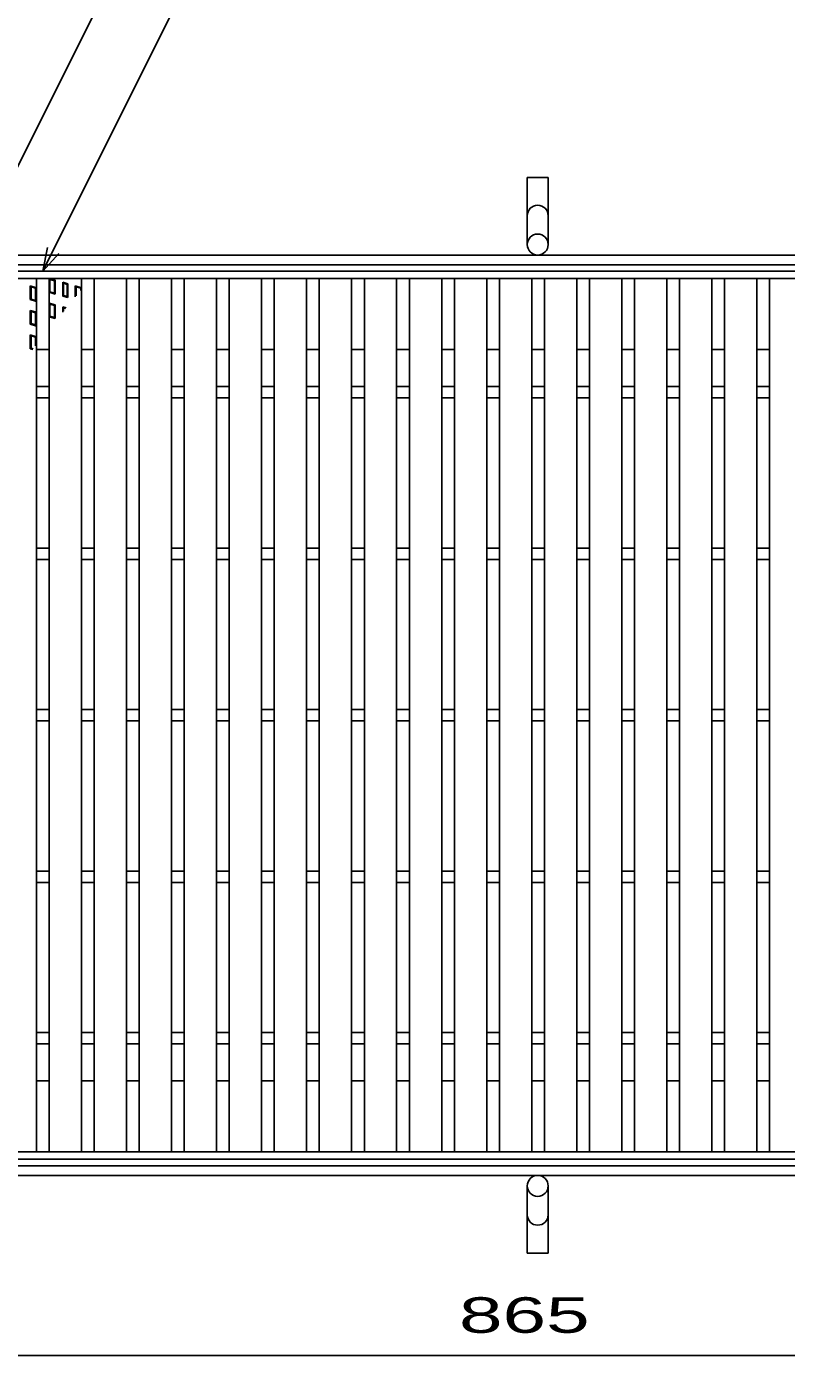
# Model space of a CAD drawing. Units: millimetres, scale not verified. Extents: x -1820 to 1731, y -1282 to 1054.
# Drawn here: x -1167 to -696, y -243 to 580 of the extents above; entities that cross this region are included whole.
import ezdxf
from ezdxf.enums import TextEntityAlignment as Align

# ---------------------------------------------------------------- set-up
doc = ezdxf.new("R2010")
doc.units = ezdxf.units.MM
doc.header["$LTSCALE"] = 10
for name, color, linetype, lineweight in [('16', 3, 'Continuous', 25), ('17', 3, 'Continuous', 25), ('19', 6, 'Continuous', 25), ('22', 2, 'Continuous', 25)]:
    doc.layers.add(name, color=color, linetype=linetype, lineweight=lineweight)
doc.styles.add('ベクトル', font='')
doc.styles.get('ベクトル').set_extended_font_data('ベクトル')

msp = doc.modelspace()

# ---------------------------------------------------------------- linework, layer by layer
at = {"layer": '16'}
for p, q in [((-1348, 428.5), (-352, 428.5)), ((-1348, 424), (-352, 424)), ((-1180.6, 424), (-1160.6, 424)), ((-1160.6, -117), (-1160.6, 424)), ((-1152.7, -117), (-1152.7, 424)), ((-1152.7, 424), (-1132.7, 424)), ((-1132.7, -117), (-1132.7, 424)), ((-1124.8, -117), (-1124.8, 424)), ((-1124.8, 424), (-1104.8, 424)), ((-1104.8, -117), (-1104.8, 424)), ((-1096.9, -117), (-1096.9, 424)), ((-1096.9, 424), (-1076.9, 424)), ((-1076.9, -117), (-1076.9, 424)), ((-1069, -117), (-1069, 424)), ((-1069, 424), (-1049, 424)), ((-1049, -117), (-1049, 424)), ((-1041.1, -117), (-1041.1, 424)), ((-1041.1, 424), (-1021.1, 424)), ((-1021.1, -117), (-1021.1, 424)), ((-1013.2, -117), (-1013.2, 424)), ((-1013.2, 424), (-993.2, 424)), ((-993.2, -117), (-993.2, 424)), ((-985.3, -117), (-985.3, 424)), ((-985.3, 424), (-965.3, 424)), ((-965.3, -117), (-965.3, 424)), ((-957.4, -117), (-957.4, 424)), ((-957.4, 424), (-937.4, 424)), ((-937.4, -117), (-937.4, 424)), ((-929.5, -117), (-929.5, 424)), ((-929.5, 424), (-909.5, 424)), ((-909.5, -117), (-909.5, 424)), ((-901.6, -117), (-901.6, 424)), ((-901.6, 424), (-881.6, 424)), ((-881.6, -117), (-881.6, 424)), ((-873.7, -117), (-873.7, 424)), ((-873.7, 424), (-853.7, 424)), ((-853.7, -117), (-853.7, 424)), ((-845.8, -117), (-845.8, 424)), ((-845.8, 424), (-825.8, 424)), ((-825.8, -117), (-825.8, 424)), ((-817.9, -117), (-817.9, 424)), ((-817.9, 424), (-797.9, 424)), ((-797.9, -117), (-797.9, 424)), ((-790, -117), (-790, 424)), ((-790, 424), (-770, 424)), ((-770, -117), (-770, 424)), ((-762.1, -117), (-762.1, 424)), ((-762.1, 424), (-742.1, 424)), ((-742.1, -117), (-742.1, 424)), ((-734.2, -117), (-734.2, 424)), ((-734.2, 424), (-714.2, 424)), ((-714.2, -117), (-714.2, 424)), ((-706.3, -117), (-706.3, 424)), ((-706.3, 424), (-686.3, 424)), ((-1160.6, 380), (-1152.7, 380)), ((-1132.7, 380), (-1124.8, 380)), ((-1104.8, 380), (-1096.9, 380)), ((-1076.9, 380), (-1069, 380)), ((-1049, 380), (-1041.1, 380)), ((-1021.1, 380), (-1013.2, 380)), ((-993.2, 380), (-985.3, 380)), ((-965.3, 380), (-957.4, 380)), ((-937.4, 380), (-929.5, 380)), ((-909.5, 380), (-901.6, 380)), ((-881.6, 380), (-873.7, 380)), ((-853.7, 380), (-845.8, 380)), ((-825.8, 380), (-817.9, 380)), ((-797.9, 380), (-790, 380)), ((-770, 380), (-762.1, 380)), ((-742.1, 380), (-734.2, 380)), ((-714.2, 380), (-706.3, 380)), ((-1160.6, 357), (-1152.7, 357)), ((-1132.7, 357), (-1124.8, 357)), ((-1104.8, 357), (-1096.9, 357)), ((-1076.9, 357), (-1069, 357)), ((-1049, 357), (-1041.1, 357)), ((-1021.1, 357), (-1013.2, 357)), ((-993.2, 357), (-985.3, 357)), ((-965.3, 357), (-957.4, 357)), ((-937.4, 357), (-929.5, 357)), ((-909.5, 357), (-901.6, 357)), ((-881.6, 357), (-873.7, 357)), ((-853.7, 357), (-845.8, 357)), ((-825.8, 357), (-817.9, 357)), ((-797.9, 357), (-790, 357)), ((-770, 357), (-762.1, 357)), ((-742.1, 357), (-734.2, 357)), ((-714.2, 357), (-706.3, 357)), ((-1160.6, 350), (-1152.7, 350)), ((-1132.7, 350), (-1124.8, 350)), ((-1104.8, 350), (-1096.9, 350)), ((-1076.9, 350), (-1069, 350)), ((-1049, 350), (-1041.1, 350)), ((-1021.1, 350), (-1013.2, 350)), ((-993.2, 350), (-985.3, 350)), ((-965.3, 350), (-957.4, 350)), ((-937.4, 350), (-929.5, 350)), ((-909.5, 350), (-901.6, 350)), ((-881.6, 350), (-873.7, 350)), ((-853.7, 350), (-845.8, 350)), ((-825.8, 350), (-817.9, 350)), ((-797.9, 350), (-790, 350)), ((-770, 350), (-762.1, 350)), ((-742.1, 350), (-734.2, 350)), ((-714.2, 350), (-706.3, 350)), ((-1160.6, 257), (-1152.7, 257)), ((-1132.7, 257), (-1124.8, 257)), ((-1104.8, 257), (-1096.9, 257)), ((-1076.9, 257), (-1069, 257)), ((-1049, 257), (-1041.1, 257)), ((-1021.1, 257), (-1013.2, 257)), ((-993.2, 257), (-985.3, 257)), ((-965.3, 257), (-957.4, 257)), ((-937.4, 257), (-929.5, 257)), ((-909.5, 257), (-901.6, 257)), ((-881.6, 257), (-873.7, 257)), ((-853.7, 257), (-845.8, 257)), ((-825.8, 257), (-817.9, 257)), ((-797.9, 257), (-790, 257)), ((-770, 257), (-762.1, 257)), ((-742.1, 257), (-734.2, 257)), ((-714.2, 257), (-706.3, 257)), ((-1160.6, 250), (-1152.7, 250)), ((-1132.7, 250), (-1124.8, 250)), ((-1104.8, 250), (-1096.9, 250)), ((-1076.9, 250), (-1069, 250)), ((-1049, 250), (-1041.1, 250)), ((-1021.1, 250), (-1013.2, 250)), ((-993.2, 250), (-985.3, 250)), ((-965.3, 250), (-957.4, 250)), ((-937.4, 250), (-929.5, 250)), ((-909.5, 250), (-901.6, 250)), ((-881.6, 250), (-873.7, 250)), ((-853.7, 250), (-845.8, 250)), ((-825.8, 250), (-817.9, 250)), ((-797.9, 250), (-790, 250)), ((-770, 250), (-762.1, 250)), ((-742.1, 250), (-734.2, 250)), ((-714.2, 250), (-706.3, 250)), ((-1160.6, 157), (-1152.7, 157)), ((-1132.7, 157), (-1124.8, 157)), ((-1104.8, 157), (-1096.9, 157)), ((-1076.9, 157), (-1069, 157)), ((-1049, 157), (-1041.1, 157)), ((-1021.1, 157), (-1013.2, 157)), ((-993.2, 157), (-985.3, 157)), ((-965.3, 157), (-957.4, 157)), ((-937.4, 157), (-929.5, 157)), ((-909.5, 157), (-901.6, 157)), ((-881.6, 157), (-873.7, 157)), ((-853.7, 157), (-845.8, 157)), ((-825.8, 157), (-817.9, 157)), ((-797.9, 157), (-790, 157)), ((-770, 157), (-762.1, 157)), ((-742.1, 157), (-734.2, 157)), ((-714.2, 157), (-706.3, 157)), ((-1160.6, 150), (-1152.7, 150)), ((-1132.7, 150), (-1124.8, 150)), ((-1104.8, 150), (-1096.9, 150)), ((-1076.9, 150), (-1069, 150)), ((-1049, 150), (-1041.1, 150)), ((-1021.1, 150), (-1013.2, 150)), ((-993.2, 150), (-985.3, 150)), ((-965.3, 150), (-957.4, 150)), ((-937.4, 150), (-929.5, 150)), ((-909.5, 150), (-901.6, 150)), ((-881.6, 150), (-873.7, 150)), ((-853.7, 150), (-845.8, 150)), ((-825.8, 150), (-817.9, 150)), ((-797.9, 150), (-790, 150)), ((-770, 150), (-762.1, 150)), ((-742.1, 150), (-734.2, 150)), ((-714.2, 150), (-706.3, 150)), ((-1160.6, 57), (-1152.7, 57)), ((-1160.6, 50), (-1152.7, 50)), ((-1132.7, 57), (-1124.8, 57)), ((-1132.7, 50), (-1124.8, 50)), ((-1104.8, 57), (-1096.9, 57)), ((-1104.8, 50), (-1096.9, 50)), ((-1076.9, 57), (-1069, 57)), ((-1076.9, 50), (-1069, 50)), ((-1049, 57), (-1041.1, 57)), ((-1049, 50), (-1041.1, 50)), ((-1021.1, 57), (-1013.2, 57)), ((-1021.1, 50), (-1013.2, 50)), ((-993.2, 57), (-985.3, 57)), ((-993.2, 50), (-985.3, 50)), ((-965.3, 57), (-957.4, 57)), ((-965.3, 50), (-957.4, 50)), ((-937.4, 57), (-929.5, 57)), ((-937.4, 50), (-929.5, 50)), ((-909.5, 57), (-901.6, 57)), ((-909.5, 50), (-901.6, 50)), ((-881.6, 57), (-873.7, 57)), ((-881.6, 50), (-873.7, 50)), ((-853.7, 57), (-845.8, 57)), ((-853.7, 50), (-845.8, 50)), ((-825.8, 57), (-817.9, 57)), ((-825.8, 50), (-817.9, 50)), ((-797.9, 57), (-790, 57)), ((-797.9, 50), (-790, 50)), ((-770, 57), (-762.1, 57)), ((-770, 50), (-762.1, 50)), ((-742.1, 57), (-734.2, 57)), ((-742.1, 50), (-734.2, 50)), ((-714.2, 57), (-706.3, 57)), ((-714.2, 50), (-706.3, 50)), ((-1160.6, -43), (-1152.7, -43)), ((-1132.7, -43), (-1124.8, -43)), ((-1104.8, -43), (-1096.9, -43)), ((-1076.9, -43), (-1069, -43)), ((-1049, -43), (-1041.1, -43)), ((-1021.1, -43), (-1013.2, -43)), ((-993.2, -43), (-985.3, -43)), ((-965.3, -43), (-957.4, -43)), ((-937.4, -43), (-929.5, -43)), ((-909.5, -43), (-901.6, -43)), ((-881.6, -43), (-873.7, -43)), ((-853.7, -43), (-845.8, -43)), ((-825.8, -43), (-817.9, -43)), ((-797.9, -43), (-790, -43)), ((-770, -43), (-762.1, -43)), ((-742.1, -43), (-734.2, -43)), ((-714.2, -43), (-706.3, -43)), ((-1160.6, -50), (-1152.7, -50)), ((-1132.7, -50), (-1124.8, -50)), ((-1104.8, -50), (-1096.9, -50)), ((-1076.9, -50), (-1069, -50)), ((-1049, -50), (-1041.1, -50)), ((-1021.1, -50), (-1013.2, -50)), ((-993.2, -50), (-985.3, -50)), ((-965.3, -50), (-957.4, -50)), ((-937.4, -50), (-929.5, -50)), ((-909.5, -50), (-901.6, -50)), ((-881.6, -50), (-873.7, -50)), ((-853.7, -50), (-845.8, -50)), ((-825.8, -50), (-817.9, -50)), ((-797.9, -50), (-790, -50)), ((-770, -50), (-762.1, -50)), ((-742.1, -50), (-734.2, -50)), ((-714.2, -50), (-706.3, -50)), ((-1160.6, -73), (-1152.7, -73)), ((-1132.7, -73), (-1124.8, -73)), ((-1104.8, -73), (-1096.9, -73)), ((-1076.9, -73), (-1069, -73)), ((-1049, -73), (-1041.1, -73)), ((-1021.1, -73), (-1013.2, -73)), ((-993.2, -73), (-985.3, -73)), ((-965.3, -73), (-957.4, -73)), ((-937.4, -73), (-929.5, -73)), ((-909.5, -73), (-901.6, -73)), ((-881.6, -73), (-873.7, -73)), ((-853.7, -73), (-845.8, -73)), ((-825.8, -73), (-817.9, -73)), ((-797.9, -73), (-790, -73)), ((-770, -73), (-762.1, -73)), ((-742.1, -73), (-734.2, -73)), ((-714.2, -73), (-706.3, -73)), ((-1348, -117), (-352, -117)), ((-1348, -121.5), (-352, -121.5)), ((-1180.6, -117), (-1160.6, -117)), ((-1152.7, -117), (-1132.7, -117)), ((-1124.8, -117), (-1104.8, -117)), ((-1096.9, -117), (-1076.9, -117)), ((-1069, -117), (-1049, -117)), ((-1041.1, -117), (-1021.1, -117)), ((-1013.2, -117), (-993.2, -117)), ((-985.3, -117), (-965.3, -117)), ((-957.4, -117), (-937.4, -117)), ((-929.5, -117), (-909.5, -117)), ((-901.6, -117), (-881.6, -117)), ((-873.7, -117), (-853.7, -117)), ((-845.8, -117), (-825.8, -117)), ((-817.9, -117), (-797.9, -117)), ((-790, -117), (-770, -117)), ((-762.1, -117), (-742.1, -117)), ((-734.2, -117), (-714.2, -117)), ((-706.3, -117), (-686.3, -117))]:
    msp.add_line(p, q, dxfattribs=at)
at = {"layer": '17'}
for p, q in [((-1152.7, 424), (-1148.9, 422.86)), ((-1152.7, 415.45), (-1152.7, 424)), ((-1152.22, 423.36), (-1149.37, 422.51)), ((-1152.22, 415.8), (-1152.22, 423.36)), ((-1149.37, 422.51), (-1149.37, 414.95)), ((-1148.9, 422.86), (-1148.9, 414.31)), ((-1144.31, 421.63), (-1141.08, 420.67)), ((-1144.31, 413.08), (-1144.31, 421.63)), ((-1143.84, 421), (-1141.56, 420.31)), ((-1143.84, 413.44), (-1143.84, 421)), ((-1141.56, 420.31), (-1141.56, 412.75)), ((-1141.08, 420.67), (-1141.08, 412.12)), ((-1164.4, 419.44), (-1160.6, 418.3)), ((-1164.4, 410.89), (-1164.4, 419.44)), ((-1163.92, 418.8), (-1161.07, 417.95)), ((-1163.92, 411.24), (-1163.92, 418.8)), ((-1161.07, 417.95), (-1161.07, 410.39)), ((-1160.6, 418.3), (-1160.6, 409.75)), ((-1148.9, 414.31), (-1152.7, 415.45)), ((-1149.37, 414.95), (-1152.22, 415.8)), ((-1141.08, 412.12), (-1144.31, 413.08)), ((-1141.56, 412.75), (-1143.84, 413.44)), ((-1136.5, 419.44), (-1132.7, 418.3)), ((-1136.5, 412.56), (-1136.5, 419.44)), ((-1136.02, 418.8), (-1133.17, 417.95)), ((-1136.02, 413.14), (-1136.02, 418.8)), ((-1133.17, 417.95), (-1133.17, 416.62)), ((-1132.7, 418.3), (-1132.7, 417.21)), ((-1160.6, 409.75), (-1164.4, 410.89)), ((-1164.4, 404.24), (-1160.6, 403.1)), ((-1164.4, 395.69), (-1164.4, 404.24)), ((-1161.07, 410.39), (-1163.92, 411.24)), ((-1163.92, 403.6), (-1161.07, 402.75)), ((-1163.92, 396.04), (-1163.92, 403.6)), ((-1152.7, 408.8), (-1148.9, 407.66)), ((-1152.7, 400.25), (-1152.7, 408.8)), ((-1152.22, 408.16), (-1149.37, 407.31)), ((-1152.22, 400.6), (-1152.22, 408.16)), ((-1149.37, 407.31), (-1149.37, 399.75)), ((-1148.9, 407.66), (-1148.9, 399.11)), ((-1144.31, 406.43), (-1142.14, 405.78)), ((-1144.31, 403.21), (-1144.31, 406.43)), ((-1143.84, 405.8), (-1142.48, 405.39)), ((-1143.84, 403.77), (-1143.84, 405.8)), ((-1160.6, 394.55), (-1164.4, 395.69)), ((-1161.07, 395.19), (-1163.92, 396.04)), ((-1161.07, 402.75), (-1161.07, 395.19)), ((-1160.6, 403.1), (-1160.6, 394.55)), ((-1148.9, 399.11), (-1152.7, 400.25)), ((-1149.37, 399.75), (-1152.22, 400.6)), ((-1164.4, 389.04), (-1160.6, 387.9)), ((-1164.4, 380.49), (-1164.4, 389.04)), ((-1163.92, 388.4), (-1161.07, 387.55)), ((-1163.92, 380.84), (-1163.92, 388.4)), ((-1161.07, 387.55), (-1161.07, 382.21)), ((-1160.6, 387.9), (-1160.6, 382.77)), ((-1162.91, 380.04), (-1164.4, 380.49)), ((-1162.58, 380.44), (-1163.92, 380.84))]:
    msp.add_line(p, q, dxfattribs=at)
at = {"layer": '19'}
for p, q in [((-856.5, 445), (-856.5, 486.62)), ((-856.5, 486.62), (-843.5, 486.62)), ((-843.5, 486.62), (-843.5, 445)), ((-1350, 438.5), (-350, 438.5)), ((-1350, 432.5), (-350, 432.5)), ((-1350, -125.5), (-350, -125.5)), ((-1350, -131.5), (-350, -131.5)), ((-856.5, -138), (-856.5, -179.62)), ((-843.5, -179.62), (-843.5, -138)), ((-856.5, -179.62), (-843.5, -179.62))]:
    msp.add_line(p, q, dxfattribs=at)
for centre in [(-850, 445), (-850, -138)]:
    msp.add_circle(centre, 6.5, dxfattribs=at)
for centre, start, end in [((-850, 462.84), 0, 180), ((-850, -155.84), 180, 0)]:
    msp.add_arc(centre, 6.5, start, end, dxfattribs=at)
at = {"layer": '22', "color": 4}
for p, q in [((-1240.35, 357), (-1082.6, 672.5)), ((-1156.65, 428.5), (-1058.9, 624)), ((-1156.65, 428.5), (-1153.65, 443.1)), ((-1156.65, 428.5), (-1146.65, 439.5)), ((-1282.2, -243), (-417.3, -243))]:
    msp.add_line(p, q, dxfattribs=at)

# ---------------------------------------------------------------- texts
at = {"layer": '22', "style": 'ベクトル', "width": 1.65}
msp.add_text(' 865 ', height=21.99, dxfattribs=at).set_placement((-912.25, -218), align=Align.MIDDLE_LEFT)

doc.saveas('drawing.dxf')
